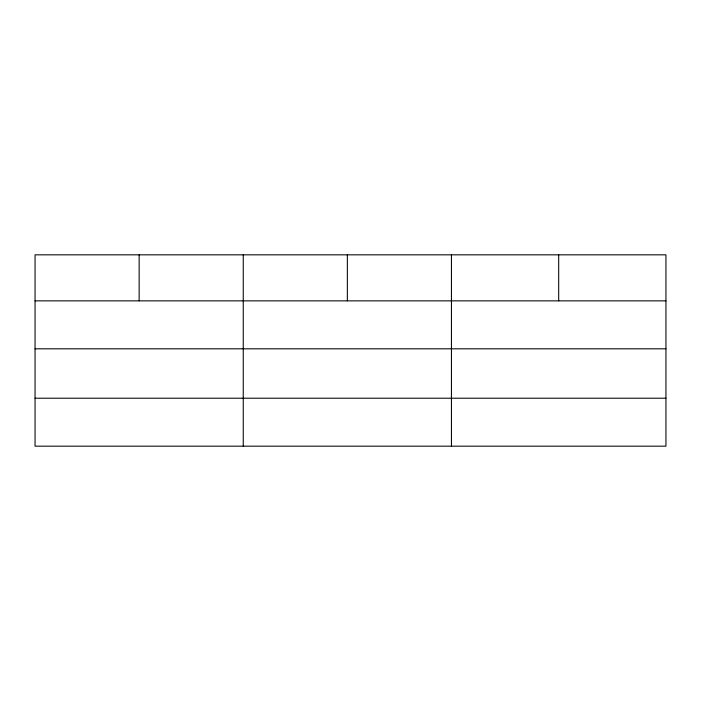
<?xml version="1.0" encoding="UTF-8"?>
<svg xmlns="http://www.w3.org/2000/svg" width="701" height="701" viewBox="0 0 701 701"><rect width="100%" height="100%" fill="white"/><g stroke="black" fill="none" stroke-linecap="round" stroke-linejoin="round"><path stroke-width="1.05" d="M665.95 348.809L665.95 254.831L35.05 254.831L35.05 446.169L665.95 446.169L665.95 348.809L35.05 348.809M35.05 300.852L665.95 300.852M35.05 398.212L665.95 398.212M558.697 254.831L558.697 300.852M451.444 254.831L451.444 446.169M347.345 254.831L347.345 300.852M243.247 254.831L243.247 446.169M139.149 254.831L139.149 300.852"/></g></svg>
